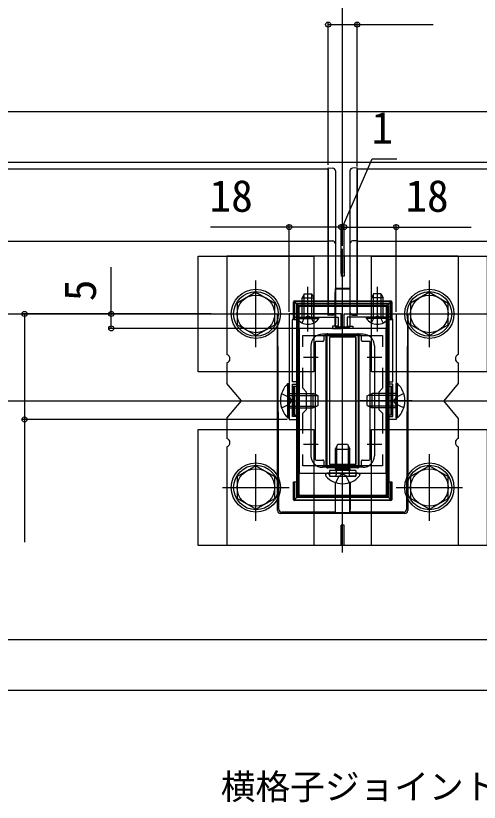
# Model space of a CAD drawing. Units: millimetres, scale not verified. Extents: x -875 to 875, y -1300 to 1292.
# Drawn here: x 591.9 to 752.2, y -524.5 to -252.7 of the extents above; entities that cross this region are included whole.
import ezdxf
from ezdxf.enums import TextEntityAlignment as Align

# ---------------------------------------------------------------- set-up
doc = ezdxf.new("R2010")
doc.units = ezdxf.units.MM
doc.header["$LTSCALE"] = 8
for name, color, linetype in [('0-1_USER1', 3, 'Continuous'), ('0-2_YKK_11', 7, 'Continuous'), ('0-3_YKK_12', 2, 'Continuous'), ('0-4_YKK_13', 4, 'Continuous'), ('0-5_YKK_D', 6, 'Continuous'), ('0-7_YSS_K', 3, 'Continuous')]:
    doc.layers.add(name, color=color, linetype=linetype)
doc.styles.add('ＭＳ ゴシック', font='')
doc.styles.get('ＭＳ ゴシック').set_extended_font_data('MS Gothic')

msp = doc.modelspace()

# ---------------------------------------------------------------- linework, layer by layer
at = {"layer": '0-2_YKK_11'}
for p, q in [((694, -368.25), (694, -373.25)), ((716, -368.25), (716, -373.25)), ((691.5, -370.75), (696.5, -370.75)), ((713.5, -370.75), (718.5, -370.75)), ((694, -398.25), (694, -403.25)), ((716, -398.25), (716, -403.25)), ((691.5, -400.75), (696.5, -400.75)), ((713.5, -400.75), (718.5, -400.75))]:
    msp.add_line(p, q, dxfattribs=at)
for points in [[(686.5, -355.75), (686.5, -392.25), (689.7, -392.25), (689.7, -391.25), (687.7, -391.25), (687.7, -386.208), (687.58, -386.025), (687.58, -385.475), (687.7, -385.291), (687.7, -380.05), (689.7, -380.05), (689.7, -379.25), (687.7, -379.25), (687.7, -357.85)], [(688.7, -356.85), (692.542, -356.85), (692.725, -356.73), (693.275, -356.73), (693.458, -356.85), (703.4, -356.85), (703.4, -359.95), (701.5, -359.95), (701.5, -360.75), (704.5, -360.75), (704.5, -355.75), (686.5, -355.75)], [(721.3, -356.85), (717.458, -356.85), (717.275, -356.73), (716.725, -356.73), (716.542, -356.85), (706.6, -356.85), (706.6, -359.95), (708.5, -359.95), (708.5, -360.75), (705.5, -360.75), (705.5, -355.75), (723.5, -355.75)], [(723.5, -355.75), (723.5, -392.25), (720.3, -392.25), (720.3, -391.25), (722.3, -391.25), (722.3, -386.208), (722.42, -386.025), (722.42, -385.475), (722.3, -385.291), (722.3, -380.05), (720.3, -380.05), (720.3, -379.25), (722.3, -379.25), (722.3, -357.85)], [(691.2, -367.117), (691.2, -363.25), (718.8, -363.25), (718.8, -367.117)], [(691.2, -397.117), (691.2, -390.05), (692.5, -388.75), (692.5, -382.75), (691.2, -381.45), (691.2, -374.383)], [(718.8, -374.383), (718.8, -381.45), (717.5, -382.75), (717.5, -388.75), (718.8, -390.05), (718.8, -397.117)], [(718.8, -404.383), (718.8, -408.25), (691.2, -408.25), (691.2, -404.383)]]:
    msp.add_lwpolyline(points, dxfattribs=at)
msp.add_lwpolyline([(690, -360.75), (690, -410.75), (720, -410.75), (720, -360.75)], close=True, dxfattribs=at)
for centre, start, end in [((688.7, -357.85), 90.00001, 179.99999), ((721.3, -357.85), 0.00001, 89.99999)]:
    msp.add_arc(centre, 1, start, end, dxfattribs=at)
at = {"layer": '0-3_YKK_12'}
for p, q in [((224.848, -285.75), (826.228, -285.75)), ((700, -305.75), (-275, -305.75)), ((826.228, -305.75), (710, -305.75)), ((700, -330.75), (-250, -330.75)), ((700, -330.75), (700, -355.75)), ((826.228, -330.75), (710, -330.75)), ((710, -330.75), (710, -355.75)), ((705, -438.25), (705, -333.25)), ((-252.108, -355.75), (700, -355.75)), ((-250, -355.75), (700, -355.75)), ((710, -355.75), (765, -355.75)), ((710, -355.75), (826.228, -355.75)), ((712, -362.75), (698, -362.75)), ((694, -366.75), (694, -404.75)), ((716, -366.75), (716, -404.75)), ((712, -408.75), (698, -408.75)), ((224.848, -485.75), (826.228, -485.75))]:
    msp.add_line(p, q, dxfattribs=at)
for points in [[(700, -305.75), (700, -330.75), (700, -355.75)], [(710, -305.75), (710, -330.75), (710, -355.75)]]:
    msp.add_lwpolyline(points, dxfattribs=at)
for centre, start, end in [((698, -366.75), 90, 180), ((712, -366.75), 0, 90), ((698, -404.75), 180, 270), ((712, -404.75), 270, 0)]:
    msp.add_arc(centre, 4, start, end, dxfattribs=at)
at = {"layer": '0-4_YKK_13'}
for p, q in [((700, -305.25), (701.561, -305.345)), ((700, -306.248), (700, -305.25)), ((710, -305.25), (708.439, -305.345)), ((710, -306.248), (710, -305.25)), ((700, -330.45), (701.561, -330.545)), ((700, -356.05), (700, -330.45)), ((702.5, -331.543), (702.5, -331.843)), ((707.5, -331.543), (707.5, -331.843)), ((710, -330.45), (708.439, -330.545)), ((710, -356.05), (710, -330.45)), ((702.5, -331.843), (702.5, -354.657)), ((707.5, -331.843), (707.5, -354.657)), ((665, -335.75), (665, -369.836)), ((745, -335.75), (665, -335.75)), ((704.5, -335.75), (704.5, -342.75)), ((705.5, -335.75), (705.5, -342.75)), ((745, -335.75), (745, -369.836)), ((675, -367.25), (675, -344.25)), ((705.5, -342.75), (704.5, -342.75)), ((735, -367.25), (735, -344.25)), ((693, -361.85), (693, -346.35)), ((702.464, -347.192), (702.499, -347.087)), ((702.499, -347.087), (707.501, -347.087)), ((702.5, -346.75), (702.535, -346.855)), ((702.535, -346.855), (707.465, -346.855)), ((707.465, -346.855), (707.5, -346.75)), ((707.536, -347.192), (707.501, -347.087)), ((717, -361.85), (717, -346.35)), ((675, -348.25), (668.5, -351.991)), ((675, -348.25), (681.5, -351.991)), ((691.7, -348.85), (691, -350.25)), ((691.654, -356.85), (691.654, -348.941)), ((691.7, -348.85), (694.3, -348.85)), ((694.3, -348.85), (695, -350.25)), ((694.346, -356.85), (694.346, -348.941)), ((695, -356.85), (695, -350.25)), ((715.7, -348.85), (715, -350.25)), ((715, -356.85), (715, -350.25)), ((715.654, -356.85), (715.654, -348.941)), ((718.3, -348.85), (715.7, -348.85)), ((718.3, -348.85), (719, -350.25)), ((718.346, -356.85), (718.346, -348.941)), ((735, -348.25), (728.5, -351.991)), ((735, -348.25), (741.5, -351.991)), ((668.5, -351.991), (668.5, -359.508)), ((681.5, -359.497), (681.5, -351.991)), ((688, -357.772), (688, -351.572)), ((688, -351.572), (688.3, -351.572)), ((688.3, -351.272), (721.7, -351.272)), ((688.3, -351.272), (688.3, -351.572)), ((721.7, -351.572), (688.3, -351.572)), ((689.588, -352.86), (688.3, -351.572)), ((688.3, -351.572), (688.3, -357.772)), ((689.5, -353.437), (689.5, -353.072)), ((689.8, -352.772), (690.205, -352.772)), ((690.205, -352.772), (719.795, -352.772)), ((690.205, -352.772), (690.205, -353.144)), ((719.795, -353.144), (690.205, -353.144)), ((719.795, -352.772), (720.2, -352.772)), ((719.795, -352.772), (719.795, -353.144)), ((720.412, -352.86), (721.7, -351.572)), ((720.5, -353.072), (720.5, -353.437)), ((721, -352.25), (721, -419.25)), ((721.7, -351.272), (721.7, -351.572)), ((722, -351.572), (721.7, -351.572)), ((721.7, -357.772), (721.7, -351.572)), ((722, -351.572), (722, -357.772)), ((728.5, -351.991), (728.5, -359.508)), ((741.5, -359.497), (741.5, -351.991)), ((663.5, -355.75), (686.5, -355.75)), ((682.5, -423.751), (682.5, -355.75)), ((682.934, -423.313), (682.625, -355.75)), ((689.5, -418.062), (689.5, -353.437)), ((689.851, -353.46), (689.851, -418.084)), ((701.561, -355.954), (700, -356.05)), ((702.5, -354.657), (702.5, -354.956)), ((707.5, -354.657), (707.5, -354.956)), ((708.439, -355.954), (710, -356.05)), ((720.149, -418.084), (720.149, -353.46)), ((720.5, -353.437), (720.5, -418.062)), ((723.5, -355.75), (746.5, -355.75)), ((727.375, -355.75), (727.066, -423.313)), ((727.5, -355.75), (727.5, -423.751)), ((689.5, -357.772), (688, -357.772)), ((689.25, -357.359), (689.25, -356.85)), ((689.25, -356.85), (696.75, -356.85)), ((720.75, -356.85), (713.25, -356.85)), ((722, -357.772), (720.5, -357.772)), ((720.75, -357.359), (720.75, -356.85)), ((675, -363.25), (668.5, -359.508)), ((675, -363.25), (681.5, -359.508)), ((702.748, -360.267), (707.252, -360.267)), ((702.765, -360.25), (707.235, -360.25)), ((735, -363.25), (728.5, -359.508)), ((735, -363.25), (741.5, -359.508)), ((698.5, -363.55), (698.5, -364.95)), ((711.2, -363.25), (698.8, -363.25)), ((699.354, -407.891), (699.354, -363.653)), ((699.5, -363.072), (699.5, -363.634)), ((699.5, -363.634), (699.5, -407.872)), ((700.363, -362.772), (699.8, -362.772)), ((700.363, -362.64), (709.637, -362.64)), ((700.363, -362.772), (700.363, -362.64)), ((709.637, -362.772), (700.363, -362.772)), ((709.5, -363.75), (700.5, -363.75)), ((700.5, -363.75), (700.5, -407.75)), ((709.5, -363.75), (709.5, -407.75)), ((709.637, -362.64), (709.637, -362.772)), ((710.2, -362.772), (709.637, -362.772)), ((710.5, -363.634), (710.5, -363.072)), ((710.5, -407.872), (710.5, -363.634)), ((710.646, -363.653), (710.646, -407.891)), ((711.5, -364.95), (711.5, -363.55)), ((695.5, -365.55), (695.5, -405.95)), ((698.2, -365.25), (695.8, -365.25)), ((714.2, -365.25), (711.8, -365.25)), ((714.5, -405.95), (714.5, -365.55)), ((665, -372.664), (665, -379.75)), ((745, -372.664), (745, -379.75)), ((686.5, -391.65), (686.5, -379.85)), ((723.5, -391.65), (723.5, -379.85)), ((745, -379.75), (740, -385.75)), ((686.5, -383.25), (694.8, -383.25)), ((688, -380.772), (689.5, -380.772)), ((688, -390.772), (688, -380.772)), ((688.3, -380.772), (688.3, -390.772)), ((696.5, -384.05), (694.8, -383.25)), ((713.5, -384.05), (715.2, -383.25)), ((723.5, -383.25), (715.2, -383.25)), ((720.5, -380.772), (722, -380.772)), ((721.7, -380.772), (721.7, -390.772)), ((722, -390.772), (722, -380.772)), ((681, -385.75), (699, -385.75)), ((686.5, -383.904), (696.19, -383.904)), ((696.5, -387.45), (696.5, -384.05)), ((729, -385.75), (711, -385.75)), ((713.5, -387.45), (713.5, -384.05)), ((723.5, -383.904), (713.81, -383.904)), ((745, -391.75), (740, -385.75)), ((686.5, -387.595), (696.19, -387.595)), ((696.5, -387.45), (694.8, -388.25)), ((713.5, -387.45), (715.2, -388.25)), ((723.5, -387.595), (713.81, -387.595)), ((689.5, -390.772), (688, -390.772)), ((722, -390.772), (720.5, -390.772)), ((665, -391.75), (665, -398.836)), ((685.991, -391.65), (686.5, -391.65)), ((724.009, -391.65), (723.5, -391.65)), ((745, -391.75), (745, -398.836)), ((665, -401.664), (665, -435.75)), ((702.933, -409.35), (702.933, -401.53)), ((705, -415.254), (705, -399.837)), ((706.7, -400.75), (707.5, -402.45)), ((707.067, -409.35), (707.067, -401.53)), ((745, -401.664), (745, -435.75)), ((675, -427.25), (675, -404.25)), ((702.5, -402.45), (707.5, -402.45)), ((702.5, -409.35), (702.5, -402.45)), ((707.5, -409.35), (707.5, -402.45)), ((735, -427.25), (735, -404.25)), ((695.8, -406.25), (698.2, -406.25)), ((698.5, -406.55), (698.5, -407.95)), ((709.5, -407.75), (700.5, -407.75)), ((711.5, -407.95), (711.5, -406.55)), ((711.8, -406.25), (714.2, -406.25)), ((675, -408.25), (668.5, -411.991)), ((675, -408.25), (681.5, -411.991)), ((698.8, -408.25), (711.2, -408.25)), ((699.5, -407.872), (699.5, -408.472)), ((700.402, -408.772), (700.402, -408.932)), ((709.598, -408.932), (700.402, -408.932)), ((702.5, -409.35), (707.5, -409.35)), ((709.5, -409.85), (709.5, -411.85)), ((709.598, -408.772), (710.2, -408.772)), ((709.598, -408.932), (709.598, -408.772)), ((710.5, -408.472), (710.5, -407.872)), ((735, -408.25), (728.5, -411.991)), ((735, -408.25), (741.5, -411.991)), ((668.5, -411.991), (668.5, -419.508)), ((681.5, -419.497), (681.5, -411.991)), ((699.1, -411.295), (699.1, -411.493)), ((699.749, -410.75), (699.645, -410.75)), ((710.251, -410.75), (699.749, -410.75)), ((700.308, -411.323), (700.219, -411.079)), ((700.5, -411.85), (709.5, -411.85)), ((701.06, -411.85), (702.3, -411.85)), ((702.628, -414.075), (703.855, -411.615)), ((705, -411.006), (703.855, -411.615)), ((705, -411.006), (706.145, -411.615)), ((707.372, -414.075), (706.145, -411.615)), ((708.94, -411.85), (707.7, -411.85)), ((709.692, -411.323), (709.781, -411.079)), ((710.9, -411.295), (710.9, -411.493)), ((728.5, -411.991), (728.5, -419.508)), ((741.5, -419.497), (741.5, -411.991)), ((663.5, -415.75), (686.5, -415.75)), ((688, -413.772), (689.5, -413.772)), ((688, -419.972), (688, -413.772)), ((688.3, -413.772), (688.3, -419.972)), ((702.448, -414.014), (702.448, -423.309)), ((702.499, -424.412), (702.472, -414.023)), ((707.501, -424.412), (707.528, -414.023)), ((707.552, -414.014), (707.552, -423.309)), ((720.5, -413.772), (722, -413.772)), ((722, -413.772), (722, -419.972)), ((723.5, -415.75), (746.5, -415.75)), ((689.5, -418.472), (689.5, -418.062)), ((690.17, -418.443), (690.17, -418.772)), ((690.17, -418.443), (719.83, -418.443)), ((719.83, -418.443), (719.83, -418.772)), ((720.5, -418.062), (720.5, -418.472)), ((675, -423.25), (668.5, -419.508)), ((675, -423.25), (681.5, -419.508)), ((688, -419.972), (688.3, -419.972)), ((689.588, -418.684), (688.3, -419.972)), ((688.3, -419.972), (721.7, -419.972)), ((688.3, -420.272), (688.3, -419.972)), ((721.7, -420.272), (688.3, -420.272)), ((721, -419.25), (689, -419.25)), ((690.17, -418.772), (689.8, -418.772)), ((719.83, -418.772), (690.17, -418.772)), ((720.2, -418.772), (719.83, -418.772)), ((720.412, -418.684), (721.7, -419.972)), ((721.7, -420.272), (721.7, -419.972)), ((735, -423.25), (728.5, -419.508)), ((735, -423.25), (741.5, -419.508)), ((702.5, -424.75), (683.494, -424.75)), ((702.464, -424.307), (683.933, -424.307)), ((702.464, -424.307), (702.499, -424.412)), ((702.499, -424.412), (707.501, -424.412)), ((702.5, -424.75), (702.535, -424.644)), ((702.535, -424.644), (707.465, -424.644)), ((707.465, -424.644), (707.5, -424.75)), ((726.506, -424.75), (707.5, -424.75)), ((707.536, -424.307), (707.501, -424.412)), ((726.067, -424.307), (707.536, -424.307)), ((705.5, -428.75), (704.5, -428.75)), ((704.5, -435.75), (704.5, -428.75)), ((705.5, -435.75), (705.5, -428.75)), ((745, -435.75), (665, -435.75))]:
    msp.add_line(p, q, dxfattribs=at)
for points in [[(700, -355.252), (700, -330.45), (700, -306.248)], [(702.5, -306.343), (702.5, -331.543), (702.5, -355.156)], [(707.5, -306.343), (707.5, -331.543), (707.5, -355.156)], [(710, -355.252), (710, -330.45), (710, -306.248)], [(702.499, -347.087), (702.469, -358.562), (702.466, -359.949)], [(707.501, -347.087), (707.531, -358.562), (707.534, -359.949)], [(691, -356.85), (691, -350.25), (695, -350.25)], [(702.448, -359.967), (702.448, -358.562), (702.448, -348.191)], [(707.552, -359.967), (707.552, -358.562), (707.552, -348.191)], [(719, -356.85), (719, -350.25), (715, -350.25)], [(721, -352.25), (689, -352.25), (689, -419.25)], [(701.561, -356.154), (700, -356.25), (700, -355.252)], [(708.439, -356.154), (710, -356.25), (710, -355.252)], [(689.25, -357.359), (696.75, -357.359), (696.75, -356.85)], [(690.95, -358.859), (691.855, -357.003), (693, -356.395)], [(695.05, -358.859), (694.145, -357.003), (693, -356.395)], [(720.75, -357.359), (713.25, -357.359), (713.25, -356.85)], [(714.95, -358.859), (715.855, -357.003), (717, -356.395)], [(719.05, -358.859), (718.145, -357.003), (717, -356.395)], [(665, -391.75), (670, -385.75), (665, -379.75)], [(685.991, -391.65), (685.991, -379.85), (686.5, -379.85)], [(724.009, -391.65), (724.009, -379.85), (723.5, -379.85)], [(683.889, -383.25), (686.667, -384.605), (687.276, -385.75)], [(686.5, -388.25), (694.8, -388.25), (694.8, -383.25)], [(723.5, -388.25), (715.2, -388.25), (715.2, -383.25)], [(726.111, -383.25), (723.333, -384.605), (722.724, -385.75)], [(683.889, -388.25), (686.667, -386.895), (687.276, -385.75)], [(726.111, -388.25), (723.333, -386.895), (722.724, -385.75)], [(702.5, -402.45), (703.3, -400.75), (706.7, -400.75)], [(699.8, -408.772), (700.402, -408.772), (709.598, -408.772)], [(709.5, -409.85), (700.5, -409.85), (700.5, -411.85)], [(702.5, -409.35), (702.669, -409.85), (702.8, -410.236)], [(702.933, -409.35), (702.873, -409.85), (702.8, -410.45)], [(702.8, -410.236), (702.8, -410.75), (702.8, -411.35)], [(707.067, -409.35), (707.127, -409.85), (707.2, -410.45)], [(707.5, -409.35), (707.331, -409.85), (707.2, -410.236)], [(707.2, -410.236), (707.2, -410.75), (707.2, -411.35)], [(710.355, -410.75), (710.251, -410.75), (709.9, -410.75)], [(722, -419.972), (721.7, -419.972), (721.7, -413.772)]]:
    msp.add_lwpolyline(points, dxfattribs=at)
for points in [[(695, -335.75), (695, -375.75), (655, -375.75), (655, -335.75)], [(755, -335.75), (755, -375.75), (715, -375.75), (715, -335.75)], [(709.5, -407.75), (709.5, -363.75), (700.5, -363.75), (700.5, -407.75)], [(695, -395.75), (695, -435.75), (655, -435.75), (655, -395.75)], [(755, -395.75), (755, -435.75), (715, -435.75), (715, -395.75)]]:
    msp.add_lwpolyline(points, close=True, dxfattribs=at)
for centre, radius in [((675, -355.75), 8.5), ((735, -355.75), 8.5), ((675, -355.75), 7.7), ((675, -355.75), 6.5), ((735, -355.75), 7.7), ((735, -355.75), 6.5), ((675, -415.75), 8.5), ((735, -415.75), 8.5), ((675, -415.75), 7.7), ((675, -415.75), 6.5), ((735, -415.75), 7.7), ((735, -415.75), 6.5)]:
    msp.add_circle(centre, radius, dxfattribs=at)
for centre, radius, start, end in [((701.5, -306.343), 1, 0, 86.5), ((708.5, -306.343), 1, 93.5, 180), ((701.5, -331.543), 1, 0, 86.5), ((708.5, -331.543), 1, 93.5, 180), ((688.3, -351.572), 0.3, 90, 180), ((689.8, -353.072), 0.3, 90, 180), ((689.742, -352.541), 0.583, 245.50762, 278.40152), ((688.81, -353.023), 1.021, 354.65366, 14.23396), ((721.19, -353.023), 1.021, 165.76604, 185.34634), ((720.258, -352.541), 0.583, 261.59848, 294.49238), ((720.2, -353.072), 0.3, 0, 90), ((721.7, -351.572), 0.3, 0, 90), ((689.753, -352.225), 1.238, 258.19876, 274.51239), ((701.5, -354.956), 1, 273.5, 0), ((701.5, -355.156), 1, 273.5, 0), ((708.5, -354.956), 1, 180, 266.5), ((708.5, -355.156), 1, 180, 266.5), ((720.247, -352.225), 1.238, 265.48761, 281.80124), ((693, -354.823), 4.527, 214.06671, 325.93329), ((717, -354.823), 4.527, 214.06671, 325.93329), ((699.802, -363.089), 0.482, 85.24763, 185.0487), ((699.348, -362.913), 0.22, 263.21027, 313.86521), ((699.378, -363.277), 0.377, 266.36803, 288.83101), ((699.8, -363.072), 0.3, 90, 180), ((699.601, -362.634), 0.242, 325.23447, 5.98325), ((710.399, -362.634), 0.242, 174.01675, 214.76553), ((710.198, -363.089), 0.482, 354.94378, 94.75989), ((710.2, -363.072), 0.3, 0, 90), ((710.652, -362.913), 0.22, 226.13479, 276.78973), ((710.622, -363.277), 0.377, 251.16899, 273.63197), ((664.5, -371.25), 1.5, 289.47122, 70.52878), ((745.5, -371.25), 1.5, 109.47122, 250.52878), ((691.732, -385.75), 8.232, 134.2189, 225.7811), ((718.268, -385.75), 8.232, 314.2189, 45.7811), ((664.5, -400.25), 1.5, 289.47122, 70.52878), ((745.5, -400.25), 1.5, 109.47122, 250.52878), ((699.799, -408.489), 0.481, 175.06323, 275.18399), ((699.352, -408.886), 0.439, 70.35948, 94.26698), ((699.378, -407.515), 0.377, 266.36803, 288.83101), ((699.8, -408.472), 0.3, 180, 270), ((699.532, -408.933), 0.313, 353.54785, 30.96417), ((710.468, -408.933), 0.313, 149.03583, 186.45215), ((710.201, -408.489), 0.481, 264.8078, 4.94499), ((710.2, -408.472), 0.3, 270, 0), ((710.622, -407.515), 0.377, 251.16899, 273.63197), ((710.648, -408.886), 0.439, 85.73302, 109.64052), ((699.645, -411.295), 0.545, 90, 180), ((699.65, -411.493), 0.55, 180, 221.56083), ((705, -406.75), 7.7, 221.56083, 318.43917), ((699.749, -411.25), 0.5, 20, 90), ((701.06, -411.05), 0.8, 200, 270), ((702.3, -411.35), 0.5, 270, 0), ((707.7, -411.35), 0.5, 180, 270), ((708.94, -411.05), 0.8, 270, 340), ((710.251, -411.25), 0.5, 90, 160), ((710.355, -411.295), 0.545, 0, 90), ((710.35, -411.493), 0.55, 318.43917, 0), ((689.753, -416.85), 1.238, 258.19876, 274.51239), ((689.739, -423.872), 5.405, 89.09507, 92.53185), ((689.8, -418.472), 0.3, 180, 270), ((688.855, -418.544), 0.972, 346.42187, 4.51215), ((720.247, -416.85), 1.238, 265.48761, 281.80124), ((721.145, -418.544), 0.972, 175.48785, 193.57813), ((720.261, -423.872), 5.405, 87.46815, 90.90493), ((720.2, -418.472), 0.3, 270, 0), ((688.3, -419.972), 0.3, 180, 270), ((721.7, -419.972), 0.3, 270, 0), ((683.936, -423.306), 1.002, 180.44387, 269.81844), ((726.064, -423.306), 1.002, 270.18156, 359.55613)]:
    msp.add_arc(centre, radius, start, end, dxfattribs=at)
for centre, major_axis, ratio, start_param, end_param in [((702.465, -348.191), (0, -1), 0.017455, 3.1939525, 4.712389), ((707.535, -348.191), (0, -1), 0.017455, 1.5707963, 3.0892328), ((689.652, -353.072), (3.041, -0.213), 0.01114, 4.7707145, 4.8960301), ((689.8, -353.22), (0.213, -3.041), 0.01114, 1.491105, 1.6034945), ((720.348, -353.072), (3.041, 0.213), 0.01114, 4.5287479, 4.6540634), ((720.2, -353.22), (-0.213, -3.041), 0.01114, 4.6796908, 4.7920803), ((702.748, -359.967), (0.212, 0.212), 0.999695, 2.3563468, 3.9268385), ((702.766, -359.949), (-0.123, -0.275), 0.996125, 5.1323772, 6.702869), ((707.234, -359.949), (0.123, -0.275), 0.996125, 5.8635017, 7.4339934), ((707.252, -359.967), (-0.212, 0.212), 0.999695, 2.3563468, 3.9268385), ((698.8, -363.55), (-0.212, 0.212), 0.999695, 5.4979394, 7.0684312), ((699.2, -362.6), (0.215, -3.042), 0.027874, 1.2150746, 1.3929019), ((699.073, -362.472), (3.042, -0.215), 0.027874, 4.9700486, 5.1523045), ((710.927, -362.472), (3.042, 0.215), 0.027874, 4.2724735, 4.4547294), ((710.8, -362.6), (-0.215, -3.042), 0.027874, 4.8902834, 5.0681107), ((711.2, -363.55), (0.212, 0.212), 0.999695, 5.4979394, 7.0684312), ((695.8, -365.55), (-0.212, 0.212), 0.999695, 5.4979394, 7.0684312), ((698.2, -364.95), (0.212, -0.212), 0.999695, 5.4979394, 7.0684312), ((711.8, -364.95), (-0.212, -0.212), 0.999695, 5.4979394, 7.0684312), ((714.2, -365.55), (0.212, 0.212), 0.999695, 5.4979394, 7.0684312), ((695.8, -405.95), (-0.212, -0.212), 0.999695, 5.4979394, 7.0684312), ((698.2, -406.55), (0.212, 0.212), 0.999695, 5.4979394, 7.0684312), ((711.8, -406.55), (-0.212, 0.212), 0.999695, 5.4979394, 7.0684312), ((714.2, -405.95), (0.212, -0.212), 0.999695, 5.4979394, 7.0684312), ((698.8, -407.95), (-0.212, -0.212), 0.999695, 5.4979394, 7.0684312), ((699.2, -409.204), (-0.214, -3.041), 0.022498, 1.8236152, 2.0187174), ((699.332, -409.072), (3.041, 0.214), 0.022498, 1.2094857, 1.40045), ((710.668, -409.072), (3.041, -0.214), 0.022498, 1.7411427, 1.9321069), ((710.8, -409.204), (0.214, -3.041), 0.022498, 4.2644679, 4.4595701), ((711.2, -407.95), (0.212, -0.212), 0.999695, 5.4979394, 7.0684312), ((689.8, -418.622), (-0.212, -3.041), 0.004381, 1.6219236, 1.7488196), ((689.95, -418.472), (3.041, 0.212), 0.004381, 1.498021, 1.6118461), ((720.05, -418.472), (3.041, -0.212), 0.004381, 1.5297466, 1.6435716), ((720.2, -418.622), (0.212, -3.041), 0.004381, 4.5343657, 4.6612617), ((683.501, -423.744), (0.487, 0.883), 0.991424, 2.0784135, 3.641926), ((702.465, -423.309), (0, 1), 0.017455, 1.5707963, 3.0892328), ((707.535, -423.309), (0, 1), 0.017455, 3.1939525, 4.712389), ((726.499, -423.744), (-0.487, 0.883), 0.991424, 2.6412593, 4.2047718)]:
    msp.add_ellipse(centre, major_axis=major_axis, ratio=ratio, start_param=start_param, end_param=end_param, dxfattribs=at)
at = {"layer": '0-5_YKK_D'}
for p, q in [((705, -284.75), (705, -224.75)), ((705, -332.25), (705, -224.75)), ((700, -304.25), (700, -254.75)), ((710, -304.75), (710, -254.75)), ((686.5, -355.05), (686.5, -324.75)), ((704.5, -325.75), (701, -325.75)), ((704.5, -341.75), (704.5, -324.75)), ((704.5, -337.75), (704.5, -324.75)), ((704.5, -325.75), (705.5, -325.75)), ((704.5, -325.75), (705.5, -325.75)), ((705.5, -341.75), (705.5, -324.75)), ((705.5, -337.75), (705.5, -324.75)), ((705.5, -325.75), (709, -325.75)), ((723.5, -355.05), (723.5, -324.75)), ((659.5, -355.75), (594, -355.75)), ((659.5, -355.75), (624, -355.75)), ((689.3, -360.75), (624, -360.75)), ((685.8, -392.25), (594, -392.25))]:
    msp.add_line(p, q, dxfattribs=at)
for points in [[(700, -255.75), (710, -255.75), (736.25, -255.75)], [(705, -325.75), (715.228, -302.179), (723.745, -302.179)], [(704.5, -325.75), (686.5, -325.75), (659.273, -325.75)], [(705.5, -325.75), (723.5, -325.75), (749.494, -325.75)], [(625, -360.75), (625, -355.75), (625, -339.557)], [(595, -355.75), (595, -392.25), (595, -434.693)]]:
    msp.add_lwpolyline(points, dxfattribs=at)
for centre in [(700, -255.75), (710, -255.75), (686.5, -325.75), (704.5, -325.75), (704.5, -325.75), (705.5, -325.75), (705.5, -325.75), (723.5, -325.75), (595, -355.75), (625, -355.75), (625, -360.75), (595, -392.25)]:
    msp.add_circle(centre, 0.875, dxfattribs=at)
at = {"layer": '0-7_YSS_K'}
for p, q in [((-277.5, -303.25), (826.228, -303.25)), ((-195, -385.75), (829.228, -385.75)), ((-112.5, -468.25), (826.228, -468.25))]:
    msp.add_line(p, q, dxfattribs=at)

# ---------------------------------------------------------------- texts
at = {"layer": '0-1_USER1', "style": 'ＭＳ ゴシック'}
msp.add_text('横格子ジョイント部', height=8.798, dxfattribs=at).set_placement((662.856, -526.189), align=Align.BOTTOM_LEFT)
at = {"layer": '0-5_YKK_D', "style": 'ＭＳ ゴシック'}
for s, p in [('1', (714.927, -300.179)), ('18', (658.972, -323.75)), ('18', (726.699, -323.75))]:
    msp.add_text(s, height=11, dxfattribs=at).set_placement(p, align=Align.BOTTOM_LEFT)
msp.add_text('5', height=11, rotation=90, dxfattribs=at).set_placement((623, -351.358), align=Align.BOTTOM_LEFT)

doc.saveas('drawing.dxf')
